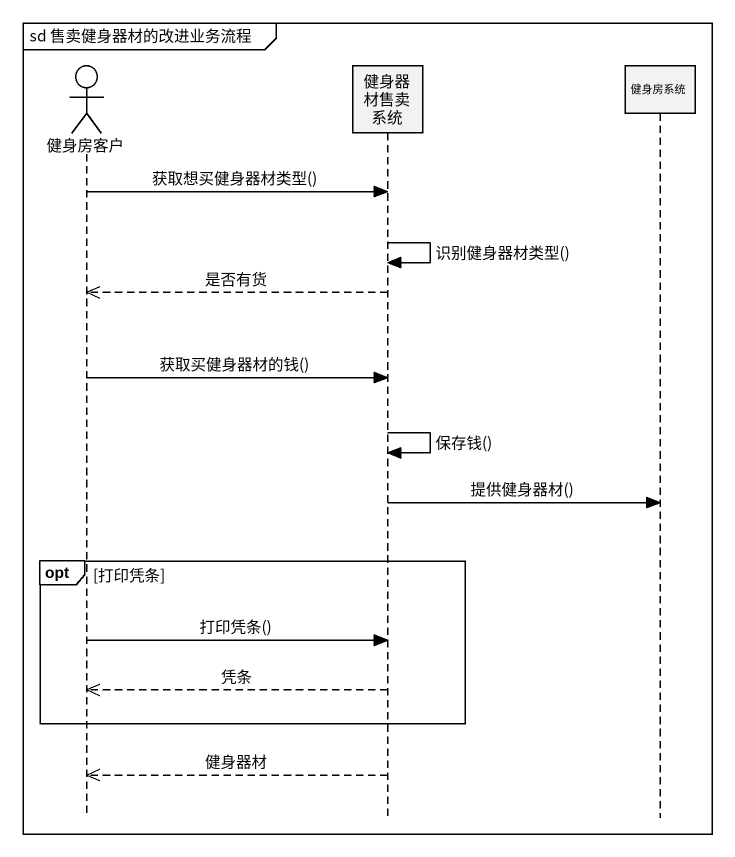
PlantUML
@startuml
mainframe sd 售卖健身器材的改进业务流程
hide footbox
actor 健身房客户
participant 健身器材售卖系统
participant 健身房系统

健身房客户 -> 健身器材售卖系统 : 获取想买健身器材类型()
健身器材售卖系统 -> 健身器材售卖系统 : 识别健身器材类型()
健身器材售卖系统 -->> 健身房客户 : 是否有货
健身房客户 -> 健身器材售卖系统 : 获取买健身器材的钱()
健身器材售卖系统 -> 健身器材售卖系统 : 保存钱()
健身器材售卖系统 -> 健身房系统 : 提供健身器材()
opt 打印凭条
  健身房客户 -> 健身器材售卖系统 : 打印凭条()
  健身器材售卖系统 -->> 健身房客户 : 凭条
end
健身器材售卖系统 -->> 健身房客户 : 健身器材
@enduml
